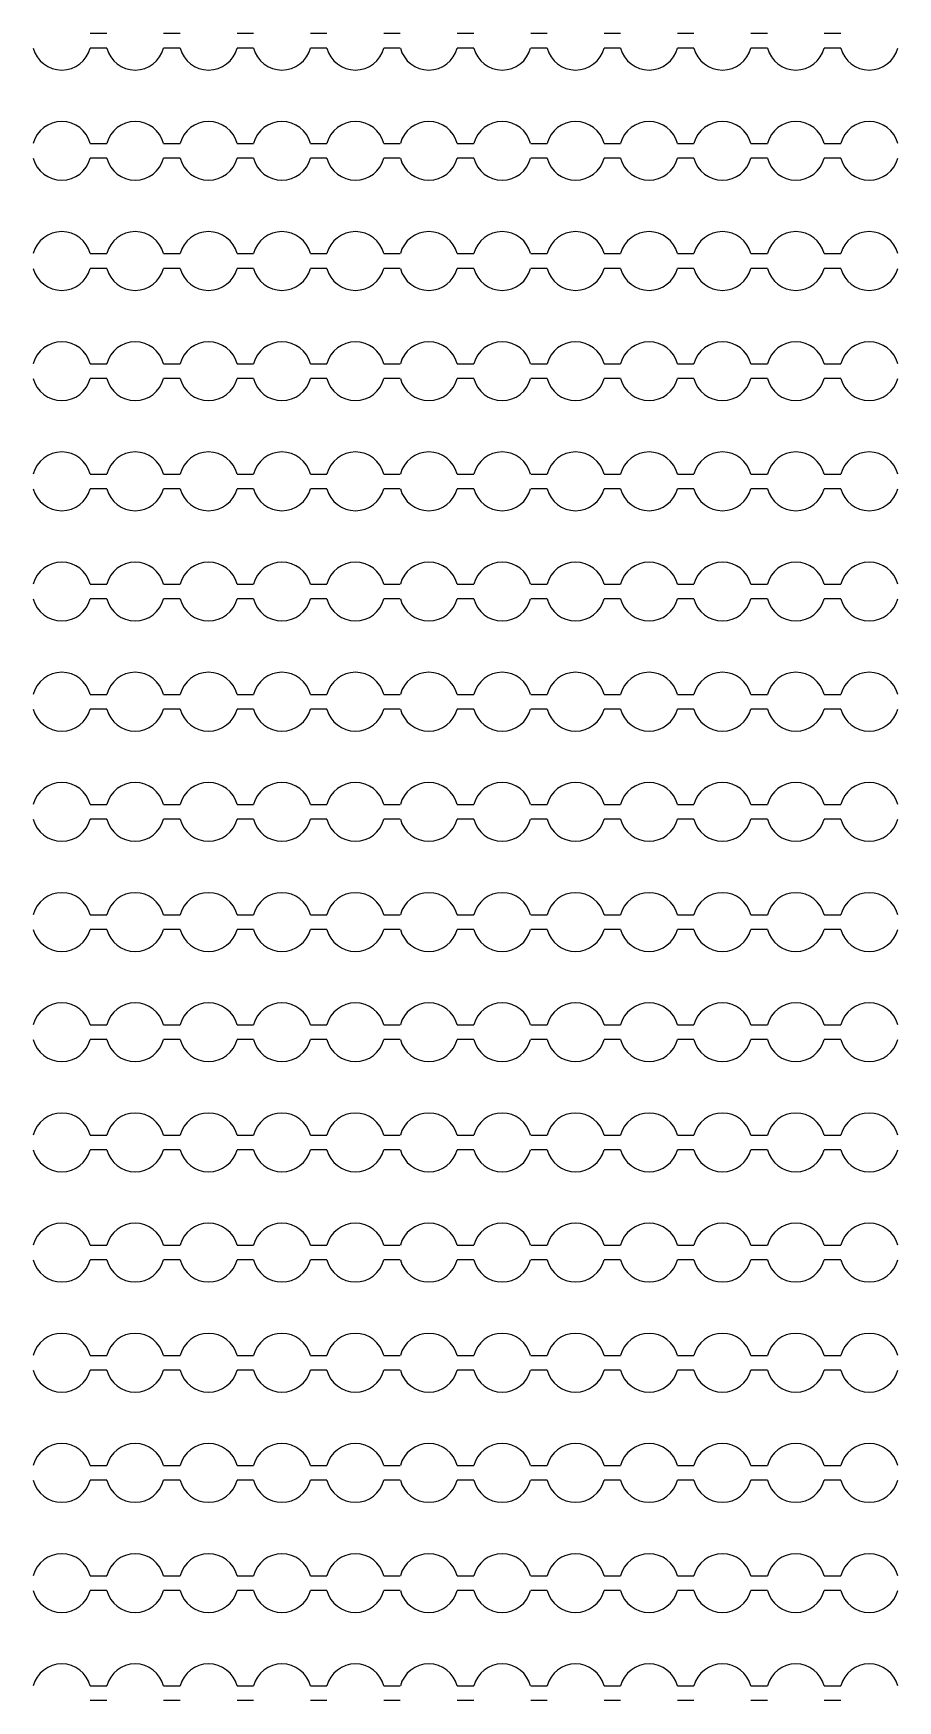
# Model space of a CAD drawing. Extents: x 4056 to 105656, y 4120 to 105720.
# Drawn here: x 31125 to 31714, y 27723 to 28858 of the extents above; entities that cross this region are included whole.
import ezdxf

# ---------------------------------------------------------------- set-up
doc = ezdxf.new("R2010")
doc.units = 13
doc.header["$MEASUREMENT"] = 0
doc.layers.add('Main Layer', color=7, linetype='Continuous', lineweight=0)

msp = doc.modelspace()

# ---------------------------------------------------------------- linework, layer by layer
for p, q in [((31163.9, 28858), (31175.1, 28858)), ((31213.9, 28858), (31225.1, 28858)), ((31263.9, 28858), (31275.1, 28858)), ((31313.9, 28858), (31325.1, 28858)), ((31363.9, 28858), (31375.1, 28858)), ((31413.9, 28858), (31425.1, 28858)), ((31463.9, 28858), (31475.1, 28858)), ((31513.9, 28858), (31525.1, 28858)), ((31563.9, 28858), (31575.1, 28858)), ((31613.9, 28858), (31625.1, 28858)), ((31663.9, 28858), (31675.1, 28858)), ((31175.1, 28848), (31163.9, 28848)), ((31225.1, 28848), (31213.9, 28848)), ((31275.1, 28848), (31263.9, 28848)), ((31325.1, 28848), (31313.9, 28848)), ((31375.1, 28848), (31363.9, 28848)), ((31425.1, 28848), (31413.9, 28848)), ((31475.1, 28848), (31463.9, 28848)), ((31525.1, 28848), (31513.9, 28848)), ((31575.1, 28848), (31563.9, 28848)), ((31625.1, 28848), (31613.9, 28848)), ((31675.1, 28848), (31663.9, 28848)), ((31163.9, 28783), (31175.1, 28783)), ((31175.1, 28773), (31163.9, 28773)), ((31213.9, 28783), (31225.1, 28783)), ((31225.1, 28773), (31213.9, 28773)), ((31263.9, 28783), (31275.1, 28783)), ((31275.1, 28773), (31263.9, 28773)), ((31313.9, 28783), (31325.1, 28783)), ((31325.1, 28773), (31313.9, 28773)), ((31363.9, 28783), (31375.1, 28783)), ((31375.1, 28773), (31363.9, 28773)), ((31413.9, 28783), (31425.1, 28783)), ((31425.1, 28773), (31413.9, 28773)), ((31463.9, 28783), (31475.1, 28783)), ((31475.1, 28773), (31463.9, 28773)), ((31513.9, 28783), (31525.1, 28783)), ((31525.1, 28773), (31513.9, 28773)), ((31563.9, 28783), (31575.1, 28783)), ((31575.1, 28773), (31563.9, 28773)), ((31613.9, 28783), (31625.1, 28783)), ((31625.1, 28773), (31613.9, 28773)), ((31663.9, 28783), (31675.1, 28783)), ((31675.1, 28773), (31663.9, 28773)), ((31163.9, 28708), (31175.1, 28708)), ((31213.9, 28708), (31225.1, 28708)), ((31263.9, 28708), (31275.1, 28708)), ((31313.9, 28708), (31325.1, 28708)), ((31363.9, 28708), (31375.1, 28708)), ((31413.9, 28708), (31425.1, 28708)), ((31463.9, 28708), (31475.1, 28708)), ((31513.9, 28708), (31525.1, 28708)), ((31563.9, 28708), (31575.1, 28708)), ((31613.9, 28708), (31625.1, 28708)), ((31663.9, 28708), (31675.1, 28708)), ((31175.1, 28698), (31163.9, 28698)), ((31225.1, 28698), (31213.9, 28698)), ((31275.1, 28698), (31263.9, 28698)), ((31325.1, 28698), (31313.9, 28698)), ((31375.1, 28698), (31363.9, 28698)), ((31425.1, 28698), (31413.9, 28698)), ((31475.1, 28698), (31463.9, 28698)), ((31525.1, 28698), (31513.9, 28698)), ((31575.1, 28698), (31563.9, 28698)), ((31625.1, 28698), (31613.9, 28698)), ((31675.1, 28698), (31663.9, 28698)), ((31163.9, 28633), (31175.1, 28633)), ((31213.9, 28633), (31225.1, 28633)), ((31263.9, 28633), (31275.1, 28633)), ((31313.9, 28633), (31325.1, 28633)), ((31363.9, 28633), (31375.1, 28633)), ((31413.9, 28633), (31425.1, 28633)), ((31463.9, 28633), (31475.1, 28633)), ((31513.9, 28633), (31525.1, 28633)), ((31563.9, 28633), (31575.1, 28633)), ((31613.9, 28633), (31625.1, 28633)), ((31663.9, 28633), (31675.1, 28633)), ((31175.1, 28623), (31163.9, 28623)), ((31225.1, 28623), (31213.9, 28623)), ((31275.1, 28623), (31263.9, 28623)), ((31325.1, 28623), (31313.9, 28623)), ((31375.1, 28623), (31363.9, 28623)), ((31425.1, 28623), (31413.9, 28623)), ((31475.1, 28623), (31463.9, 28623)), ((31525.1, 28623), (31513.9, 28623)), ((31575.1, 28623), (31563.9, 28623)), ((31625.1, 28623), (31613.9, 28623)), ((31675.1, 28623), (31663.9, 28623)), ((31163.9, 28558), (31175.1, 28558)), ((31213.9, 28558), (31225.1, 28558)), ((31263.9, 28558), (31275.1, 28558)), ((31313.9, 28558), (31325.1, 28558)), ((31363.9, 28558), (31375.1, 28558)), ((31413.9, 28558), (31425.1, 28558)), ((31463.9, 28558), (31475.1, 28558)), ((31513.9, 28558), (31525.1, 28558)), ((31563.9, 28558), (31575.1, 28558)), ((31613.9, 28558), (31625.1, 28558)), ((31663.9, 28558), (31675.1, 28558)), ((31175.1, 28548), (31163.9, 28548)), ((31225.1, 28548), (31213.9, 28548)), ((31275.1, 28548), (31263.9, 28548)), ((31325.1, 28548), (31313.9, 28548)), ((31375.1, 28548), (31363.9, 28548)), ((31425.1, 28548), (31413.9, 28548)), ((31475.1, 28548), (31463.9, 28548)), ((31525.1, 28548), (31513.9, 28548)), ((31575.1, 28548), (31563.9, 28548)), ((31625.1, 28548), (31613.9, 28548)), ((31675.1, 28548), (31663.9, 28548)), ((31163.9, 28483), (31175.1, 28483)), ((31213.9, 28483), (31225.1, 28483)), ((31263.9, 28483), (31275.1, 28483)), ((31313.9, 28483), (31325.1, 28483)), ((31363.9, 28483), (31375.1, 28483)), ((31413.9, 28483), (31425.1, 28483)), ((31463.9, 28483), (31475.1, 28483)), ((31513.9, 28483), (31525.1, 28483)), ((31563.9, 28483), (31575.1, 28483)), ((31613.9, 28483), (31625.1, 28483)), ((31663.9, 28483), (31675.1, 28483)), ((31175.1, 28473), (31163.9, 28473)), ((31225.1, 28473), (31213.9, 28473)), ((31275.1, 28473), (31263.9, 28473)), ((31325.1, 28473), (31313.9, 28473)), ((31375.1, 28473), (31363.9, 28473)), ((31425.1, 28473), (31413.9, 28473)), ((31475.1, 28473), (31463.9, 28473)), ((31525.1, 28473), (31513.9, 28473)), ((31575.1, 28473), (31563.9, 28473)), ((31625.1, 28473), (31613.9, 28473)), ((31675.1, 28473), (31663.9, 28473)), ((31163.9, 28408), (31175.1, 28408)), ((31175.1, 28398), (31163.9, 28398)), ((31213.9, 28408), (31225.1, 28408)), ((31225.1, 28398), (31213.9, 28398)), ((31263.9, 28408), (31275.1, 28408)), ((31275.1, 28398), (31263.9, 28398)), ((31313.9, 28408), (31325.1, 28408)), ((31325.1, 28398), (31313.9, 28398)), ((31363.9, 28408), (31375.1, 28408)), ((31375.1, 28398), (31363.9, 28398)), ((31413.9, 28408), (31425.1, 28408)), ((31425.1, 28398), (31413.9, 28398)), ((31463.9, 28408), (31475.1, 28408)), ((31475.1, 28398), (31463.9, 28398)), ((31513.9, 28408), (31525.1, 28408)), ((31525.1, 28398), (31513.9, 28398)), ((31563.9, 28408), (31575.1, 28408)), ((31575.1, 28398), (31563.9, 28398)), ((31613.9, 28408), (31625.1, 28408)), ((31625.1, 28398), (31613.9, 28398)), ((31663.9, 28408), (31675.1, 28408)), ((31675.1, 28398), (31663.9, 28398)), ((31163.9, 28333), (31175.1, 28333)), ((31213.9, 28333), (31225.1, 28333)), ((31263.9, 28333), (31275.1, 28333)), ((31313.9, 28333), (31325.1, 28333)), ((31363.9, 28333), (31375.1, 28333)), ((31413.9, 28333), (31425.1, 28333)), ((31463.9, 28333), (31475.1, 28333)), ((31513.9, 28333), (31525.1, 28333)), ((31563.9, 28333), (31575.1, 28333)), ((31613.9, 28333), (31625.1, 28333)), ((31663.9, 28333), (31675.1, 28333)), ((31175.1, 28323), (31163.9, 28323)), ((31225.1, 28323), (31213.9, 28323)), ((31275.1, 28323), (31263.9, 28323)), ((31325.1, 28323), (31313.9, 28323)), ((31375.1, 28323), (31363.9, 28323)), ((31425.1, 28323), (31413.9, 28323)), ((31475.1, 28323), (31463.9, 28323)), ((31525.1, 28323), (31513.9, 28323)), ((31575.1, 28323), (31563.9, 28323)), ((31625.1, 28323), (31613.9, 28323)), ((31675.1, 28323), (31663.9, 28323)), ((31163.9, 28258), (31175.1, 28258)), ((31213.9, 28258), (31225.1, 28258)), ((31263.9, 28258), (31275.1, 28258)), ((31313.9, 28258), (31325.1, 28258)), ((31363.9, 28258), (31375.1, 28258)), ((31413.9, 28258), (31425.1, 28258)), ((31463.9, 28258), (31475.1, 28258)), ((31513.9, 28258), (31525.1, 28258)), ((31563.9, 28258), (31575.1, 28258)), ((31613.9, 28258), (31625.1, 28258)), ((31663.9, 28258), (31675.1, 28258)), ((31175.1, 28248), (31163.9, 28248)), ((31225.1, 28248), (31213.9, 28248)), ((31275.1, 28248), (31263.9, 28248)), ((31325.1, 28248), (31313.9, 28248)), ((31375.1, 28248), (31363.9, 28248)), ((31425.1, 28248), (31413.9, 28248)), ((31475.1, 28248), (31463.9, 28248)), ((31525.1, 28248), (31513.9, 28248)), ((31575.1, 28248), (31563.9, 28248)), ((31625.1, 28248), (31613.9, 28248)), ((31675.1, 28248), (31663.9, 28248)), ((31163.9, 28183), (31175.1, 28183)), ((31213.9, 28183), (31225.1, 28183)), ((31263.9, 28183), (31275.1, 28183)), ((31313.9, 28183), (31325.1, 28183)), ((31363.9, 28183), (31375.1, 28183)), ((31413.9, 28183), (31425.1, 28183)), ((31463.9, 28183), (31475.1, 28183)), ((31513.9, 28183), (31525.1, 28183)), ((31563.9, 28183), (31575.1, 28183)), ((31613.9, 28183), (31625.1, 28183)), ((31663.9, 28183), (31675.1, 28183)), ((31175.1, 28173), (31163.9, 28173)), ((31225.1, 28173), (31213.9, 28173)), ((31275.1, 28173), (31263.9, 28173)), ((31325.1, 28173), (31313.9, 28173)), ((31375.1, 28173), (31363.9, 28173)), ((31425.1, 28173), (31413.9, 28173)), ((31475.1, 28173), (31463.9, 28173)), ((31525.1, 28173), (31513.9, 28173)), ((31575.1, 28173), (31563.9, 28173)), ((31625.1, 28173), (31613.9, 28173)), ((31675.1, 28173), (31663.9, 28173)), ((31163.9, 28108), (31175.1, 28108)), ((31213.9, 28108), (31225.1, 28108)), ((31263.9, 28108), (31275.1, 28108)), ((31313.9, 28108), (31325.1, 28108)), ((31363.9, 28108), (31375.1, 28108)), ((31413.9, 28108), (31425.1, 28108)), ((31463.9, 28108), (31475.1, 28108)), ((31513.9, 28108), (31525.1, 28108)), ((31563.9, 28108), (31575.1, 28108)), ((31613.9, 28108), (31625.1, 28108)), ((31663.9, 28108), (31675.1, 28108)), ((31175.1, 28098), (31163.9, 28098)), ((31225.1, 28098), (31213.9, 28098)), ((31275.1, 28098), (31263.9, 28098)), ((31325.1, 28098), (31313.9, 28098)), ((31375.1, 28098), (31363.9, 28098)), ((31425.1, 28098), (31413.9, 28098)), ((31475.1, 28098), (31463.9, 28098)), ((31525.1, 28098), (31513.9, 28098)), ((31575.1, 28098), (31563.9, 28098)), ((31625.1, 28098), (31613.9, 28098)), ((31675.1, 28098), (31663.9, 28098)), ((31163.9, 28033), (31175.1, 28033)), ((31213.9, 28033), (31225.1, 28033)), ((31263.9, 28033), (31275.1, 28033)), ((31313.9, 28033), (31325.1, 28033)), ((31363.9, 28033), (31375.1, 28033)), ((31413.9, 28033), (31425.1, 28033)), ((31463.9, 28033), (31475.1, 28033)), ((31513.9, 28033), (31525.1, 28033)), ((31563.9, 28033), (31575.1, 28033)), ((31613.9, 28033), (31625.1, 28033)), ((31663.9, 28033), (31675.1, 28033)), ((31175.1, 28023), (31163.9, 28023)), ((31225.1, 28023), (31213.9, 28023)), ((31275.1, 28023), (31263.9, 28023)), ((31325.1, 28023), (31313.9, 28023)), ((31375.1, 28023), (31363.9, 28023)), ((31425.1, 28023), (31413.9, 28023)), ((31475.1, 28023), (31463.9, 28023)), ((31525.1, 28023), (31513.9, 28023)), ((31575.1, 28023), (31563.9, 28023)), ((31625.1, 28023), (31613.9, 28023)), ((31675.1, 28023), (31663.9, 28023)), ((31163.9, 27958), (31175.1, 27958)), ((31213.9, 27958), (31225.1, 27958)), ((31263.9, 27958), (31275.1, 27958)), ((31313.9, 27958), (31325.1, 27958)), ((31363.9, 27958), (31375.1, 27958)), ((31413.9, 27958), (31425.1, 27958)), ((31463.9, 27958), (31475.1, 27958)), ((31513.9, 27958), (31525.1, 27958)), ((31563.9, 27958), (31575.1, 27958)), ((31613.9, 27958), (31625.1, 27958)), ((31663.9, 27958), (31675.1, 27958)), ((31175.1, 27948), (31163.9, 27948)), ((31225.1, 27948), (31213.9, 27948)), ((31275.1, 27948), (31263.9, 27948)), ((31325.1, 27948), (31313.9, 27948)), ((31375.1, 27948), (31363.9, 27948)), ((31425.1, 27948), (31413.9, 27948)), ((31475.1, 27948), (31463.9, 27948)), ((31525.1, 27948), (31513.9, 27948)), ((31575.1, 27948), (31563.9, 27948)), ((31625.1, 27948), (31613.9, 27948)), ((31675.1, 27948), (31663.9, 27948)), ((31163.9, 27883), (31175.1, 27883)), ((31213.9, 27883), (31225.1, 27883)), ((31263.9, 27883), (31275.1, 27883)), ((31313.9, 27883), (31325.1, 27883)), ((31363.9, 27883), (31375.1, 27883)), ((31413.9, 27883), (31425.1, 27883)), ((31463.9, 27883), (31475.1, 27883)), ((31513.9, 27883), (31525.1, 27883)), ((31563.9, 27883), (31575.1, 27883)), ((31613.9, 27883), (31625.1, 27883)), ((31663.9, 27883), (31675.1, 27883)), ((31175.1, 27873), (31163.9, 27873)), ((31225.1, 27873), (31213.9, 27873)), ((31275.1, 27873), (31263.9, 27873)), ((31325.1, 27873), (31313.9, 27873)), ((31375.1, 27873), (31363.9, 27873)), ((31425.1, 27873), (31413.9, 27873)), ((31475.1, 27873), (31463.9, 27873)), ((31525.1, 27873), (31513.9, 27873)), ((31575.1, 27873), (31563.9, 27873)), ((31625.1, 27873), (31613.9, 27873)), ((31675.1, 27873), (31663.9, 27873)), ((31163.9, 27808), (31175.1, 27808)), ((31213.9, 27808), (31225.1, 27808)), ((31263.9, 27808), (31275.1, 27808)), ((31313.9, 27808), (31325.1, 27808)), ((31363.9, 27808), (31375.1, 27808)), ((31413.9, 27808), (31425.1, 27808)), ((31463.9, 27808), (31475.1, 27808)), ((31513.9, 27808), (31525.1, 27808)), ((31563.9, 27808), (31575.1, 27808)), ((31613.9, 27808), (31625.1, 27808)), ((31663.9, 27808), (31675.1, 27808)), ((31175.1, 27798), (31163.9, 27798)), ((31225.1, 27798), (31213.9, 27798)), ((31275.1, 27798), (31263.9, 27798)), ((31325.1, 27798), (31313.9, 27798)), ((31375.1, 27798), (31363.9, 27798)), ((31425.1, 27798), (31413.9, 27798)), ((31475.1, 27798), (31463.9, 27798)), ((31525.1, 27798), (31513.9, 27798)), ((31575.1, 27798), (31563.9, 27798)), ((31625.1, 27798), (31613.9, 27798)), ((31675.1, 27798), (31663.9, 27798)), ((31163.9, 27733), (31175.1, 27733)), ((31213.9, 27733), (31225.1, 27733)), ((31263.9, 27733), (31275.1, 27733)), ((31313.9, 27733), (31325.1, 27733)), ((31363.9, 27733), (31375.1, 27733)), ((31413.9, 27733), (31425.1, 27733)), ((31463.9, 27733), (31475.1, 27733)), ((31513.9, 27733), (31525.1, 27733)), ((31563.9, 27733), (31575.1, 27733)), ((31613.9, 27733), (31625.1, 27733)), ((31663.9, 27733), (31675.1, 27733)), ((31175.1, 27723), (31163.9, 27723)), ((31225.1, 27723), (31213.9, 27723)), ((31275.1, 27723), (31263.9, 27723)), ((31325.1, 27723), (31313.9, 27723)), ((31375.1, 27723), (31363.9, 27723)), ((31425.1, 27723), (31413.9, 27723)), ((31475.1, 27723), (31463.9, 27723)), ((31525.1, 27723), (31513.9, 27723)), ((31575.1, 27723), (31563.9, 27723)), ((31625.1, 27723), (31613.9, 27723)), ((31675.1, 27723), (31663.9, 27723))]:
    msp.add_line(p, q)
for centre, start, end in [((31144.5, 28853), 194.4775, 345.5225), ((31194.5, 28853), 194.4775, 345.5225), ((31244.5, 28853), 194.4775, 345.5225), ((31294.5, 28853), 194.4775, 345.5225), ((31344.5, 28853), 194.4775, 345.5225), ((31394.5, 28853), 194.4775, 345.5225), ((31444.5, 28853), 194.4775, 345.5225), ((31494.5, 28853), 194.4775, 345.5225), ((31544.5, 28853), 194.4775, 345.5225), ((31594.5, 28853), 194.4775, 345.5225), ((31644.5, 28853), 194.4775, 345.5225), ((31694.5, 28853), 194.4775, 345.5225), ((31144.5, 28778), 14.4775, 165.5225), ((31194.5, 28778), 14.4775, 165.5225), ((31244.5, 28778), 14.4775, 165.5225), ((31294.5, 28778), 14.4775, 165.5225), ((31344.5, 28778), 14.4775, 165.5225), ((31394.5, 28778), 14.4775, 165.5225), ((31444.5, 28778), 14.4775, 165.5225), ((31494.5, 28778), 14.4775, 165.5225), ((31544.5, 28778), 14.4775, 165.5225), ((31594.5, 28778), 14.4775, 165.5225), ((31644.5, 28778), 14.4775, 165.5225), ((31694.5, 28778), 14.4775, 165.5225), ((31144.5, 28778), 194.4775, 345.5225), ((31194.5, 28778), 194.4775, 345.5225), ((31244.5, 28778), 194.4775, 345.5225), ((31294.5, 28778), 194.4775, 345.5225), ((31344.5, 28778), 194.4775, 345.5225), ((31394.5, 28778), 194.4775, 345.5225), ((31444.5, 28778), 194.4775, 345.5225), ((31494.5, 28778), 194.4775, 345.5225), ((31544.5, 28778), 194.4775, 345.5225), ((31594.5, 28778), 194.4775, 345.5225), ((31644.5, 28778), 194.4775, 345.5225), ((31694.5, 28778), 194.4775, 345.5225), ((31144.5, 28703), 14.4775, 165.5225), ((31194.5, 28703), 14.4775, 165.5225), ((31244.5, 28703), 14.4775, 165.5225), ((31294.5, 28703), 14.4775, 165.5225), ((31344.5, 28703), 14.4775, 165.5225), ((31394.5, 28703), 14.4775, 165.5225), ((31444.5, 28703), 14.4775, 165.5225), ((31494.5, 28703), 14.4775, 165.5225), ((31544.5, 28703), 14.4775, 165.5225), ((31594.5, 28703), 14.4775, 165.5225), ((31644.5, 28703), 14.4775, 165.5225), ((31694.5, 28703), 14.4775, 165.5225), ((31144.5, 28703), 194.4775, 345.5225), ((31194.5, 28703), 194.4775, 345.5225), ((31244.5, 28703), 194.4775, 345.5225), ((31294.5, 28703), 194.4775, 345.5225), ((31344.5, 28703), 194.4775, 345.5225), ((31394.5, 28703), 194.4775, 345.5225), ((31444.5, 28703), 194.4775, 345.5225), ((31494.5, 28703), 194.4775, 345.5225), ((31544.5, 28703), 194.4775, 345.5225), ((31594.5, 28703), 194.4775, 345.5225), ((31644.5, 28703), 194.4775, 345.5225), ((31694.5, 28703), 194.4775, 345.5225), ((31144.5, 28628), 14.4775, 165.5225), ((31194.5, 28628), 14.4775, 165.5225), ((31244.5, 28628), 14.4775, 165.5225), ((31294.5, 28628), 14.4775, 165.5225), ((31344.5, 28628), 14.4775, 165.5225), ((31394.5, 28628), 14.4775, 165.5225), ((31444.5, 28628), 14.4775, 165.5225), ((31494.5, 28628), 14.4775, 165.5225), ((31544.5, 28628), 14.4775, 165.5225), ((31594.5, 28628), 14.4775, 165.5225), ((31644.5, 28628), 14.4775, 165.5225), ((31694.5, 28628), 14.4775, 165.5225), ((31144.5, 28628), 194.4775, 345.5225), ((31194.5, 28628), 194.4775, 345.5225), ((31244.5, 28628), 194.4775, 345.5225), ((31294.5, 28628), 194.4775, 345.5225), ((31344.5, 28628), 194.4775, 345.5225), ((31394.5, 28628), 194.4775, 345.5225), ((31444.5, 28628), 194.4775, 345.5225), ((31494.5, 28628), 194.4775, 345.5225), ((31544.5, 28628), 194.4775, 345.5225), ((31594.5, 28628), 194.4775, 345.5225), ((31644.5, 28628), 194.4775, 345.5225), ((31694.5, 28628), 194.4775, 345.5225), ((31144.5, 28553), 14.4775, 165.5225), ((31194.5, 28553), 14.4775, 165.5225), ((31244.5, 28553), 14.4775, 165.5225), ((31294.5, 28553), 14.4775, 165.5225), ((31344.5, 28553), 14.4775, 165.5225), ((31394.5, 28553), 14.4775, 165.5225), ((31444.5, 28553), 14.4775, 165.5225), ((31494.5, 28553), 14.4775, 165.5225), ((31544.5, 28553), 14.4775, 165.5225), ((31594.5, 28553), 14.4775, 165.5225), ((31644.5, 28553), 14.4775, 165.5225), ((31694.5, 28553), 14.4775, 165.5225), ((31144.5, 28553), 194.4775, 345.5225), ((31194.5, 28553), 194.4775, 345.5225), ((31244.5, 28553), 194.4775, 345.5225), ((31294.5, 28553), 194.4775, 345.5225), ((31344.5, 28553), 194.4775, 345.5225), ((31394.5, 28553), 194.4775, 345.5225), ((31444.5, 28553), 194.4775, 345.5225), ((31494.5, 28553), 194.4775, 345.5225), ((31544.5, 28553), 194.4775, 345.5225), ((31594.5, 28553), 194.4775, 345.5225), ((31644.5, 28553), 194.4775, 345.5225), ((31694.5, 28553), 194.4775, 345.5225), ((31144.5, 28478), 14.4775, 165.5225), ((31194.5, 28478), 14.4775, 165.5225), ((31244.5, 28478), 14.4775, 165.5225), ((31294.5, 28478), 14.4775, 165.5225), ((31344.5, 28478), 14.4775, 165.5225), ((31394.5, 28478), 14.4775, 165.5225), ((31444.5, 28478), 14.4775, 165.5225), ((31494.5, 28478), 14.4775, 165.5225), ((31544.5, 28478), 14.4775, 165.5225), ((31594.5, 28478), 14.4775, 165.5225), ((31644.5, 28478), 14.4775, 165.5225), ((31694.5, 28478), 14.4775, 165.5225), ((31144.5, 28478), 194.4775, 345.5225), ((31194.5, 28478), 194.4775, 345.5225), ((31244.5, 28478), 194.4775, 345.5225), ((31294.5, 28478), 194.4775, 345.5225), ((31344.5, 28478), 194.4775, 345.5225), ((31394.5, 28478), 194.4775, 345.5225), ((31444.5, 28478), 194.4775, 345.5225), ((31494.5, 28478), 194.4775, 345.5225), ((31544.5, 28478), 194.4775, 345.5225), ((31594.5, 28478), 194.4775, 345.5225), ((31644.5, 28478), 194.4775, 345.5225), ((31694.5, 28478), 194.4775, 345.5225), ((31144.5, 28403), 14.4775, 165.5225), ((31194.5, 28403), 14.4775, 165.5225), ((31244.5, 28403), 14.4775, 165.5225), ((31294.5, 28403), 14.4775, 165.5225), ((31344.5, 28403), 14.4775, 165.5225), ((31394.5, 28403), 14.4775, 165.5225), ((31444.5, 28403), 14.4775, 165.5225), ((31494.5, 28403), 14.4775, 165.5225), ((31544.5, 28403), 14.4775, 165.5225), ((31594.5, 28403), 14.4775, 165.5225), ((31644.5, 28403), 14.4775, 165.5225), ((31694.5, 28403), 14.4775, 165.5225), ((31144.5, 28403), 194.4775, 345.5225), ((31194.5, 28403), 194.4775, 345.5225), ((31244.5, 28403), 194.4775, 345.5225), ((31294.5, 28403), 194.4775, 345.5225), ((31344.5, 28403), 194.4775, 345.5225), ((31394.5, 28403), 194.4775, 345.5225), ((31444.5, 28403), 194.4775, 345.5225), ((31494.5, 28403), 194.4775, 345.5225), ((31544.5, 28403), 194.4775, 345.5225), ((31594.5, 28403), 194.4775, 345.5225), ((31644.5, 28403), 194.4775, 345.5225), ((31694.5, 28403), 194.4775, 345.5225), ((31144.5, 28328), 14.4775, 165.5225), ((31194.5, 28328), 14.4775, 165.5225), ((31244.5, 28328), 14.4775, 165.5225), ((31294.5, 28328), 14.4775, 165.5225), ((31344.5, 28328), 14.4775, 165.5225), ((31394.5, 28328), 14.4775, 165.5225), ((31444.5, 28328), 14.4775, 165.5225), ((31494.5, 28328), 14.4775, 165.5225), ((31544.5, 28328), 14.4775, 165.5225), ((31594.5, 28328), 14.4775, 165.5225), ((31644.5, 28328), 14.4775, 165.5225), ((31694.5, 28328), 14.4775, 165.5225), ((31144.5, 28328), 194.4775, 345.5225), ((31194.5, 28328), 194.4775, 345.5225), ((31244.5, 28328), 194.4775, 345.5225), ((31294.5, 28328), 194.4775, 345.5225), ((31344.5, 28328), 194.4775, 345.5225), ((31394.5, 28328), 194.4775, 345.5225), ((31444.5, 28328), 194.4775, 345.5225), ((31494.5, 28328), 194.4775, 345.5225), ((31544.5, 28328), 194.4775, 345.5225), ((31594.5, 28328), 194.4775, 345.5225), ((31644.5, 28328), 194.4775, 345.5225), ((31694.5, 28328), 194.4775, 345.5225), ((31144.5, 28253), 14.4775, 165.5225), ((31194.5, 28253), 14.4775, 165.5225), ((31244.5, 28253), 14.4775, 165.5225), ((31294.5, 28253), 14.4775, 165.5225), ((31344.5, 28253), 14.4775, 165.5225), ((31394.5, 28253), 14.4775, 165.5225), ((31444.5, 28253), 14.4775, 165.5225), ((31494.5, 28253), 14.4775, 165.5225), ((31544.5, 28253), 14.4775, 165.5225), ((31594.5, 28253), 14.4775, 165.5225), ((31644.5, 28253), 14.4775, 165.5225), ((31694.5, 28253), 14.4775, 165.5225), ((31144.5, 28253), 194.4775, 345.5225), ((31194.5, 28253), 194.4775, 345.5225), ((31244.5, 28253), 194.4775, 345.5225), ((31294.5, 28253), 194.4775, 345.5225), ((31344.5, 28253), 194.4775, 345.5225), ((31394.5, 28253), 194.4775, 345.5225), ((31444.5, 28253), 194.4775, 345.5225), ((31494.5, 28253), 194.4775, 345.5225), ((31544.5, 28253), 194.4775, 345.5225), ((31594.5, 28253), 194.4775, 345.5225), ((31644.5, 28253), 194.4775, 345.5225), ((31694.5, 28253), 194.4775, 345.5225), ((31144.5, 28178), 14.4775, 165.5225), ((31194.5, 28178), 14.4775, 165.5225), ((31244.5, 28178), 14.4775, 165.5225), ((31294.5, 28178), 14.4775, 165.5225), ((31344.5, 28178), 14.4775, 165.5225), ((31394.5, 28178), 14.4775, 165.5225), ((31444.5, 28178), 14.4775, 165.5225), ((31494.5, 28178), 14.4775, 165.5225), ((31544.5, 28178), 14.4775, 165.5225), ((31594.5, 28178), 14.4775, 165.5225), ((31644.5, 28178), 14.4775, 165.5225), ((31694.5, 28178), 14.4775, 165.5225), ((31144.5, 28178), 194.4775, 345.5225), ((31194.5, 28178), 194.4775, 345.5225), ((31244.5, 28178), 194.4775, 345.5225), ((31294.5, 28178), 194.4775, 345.5225), ((31344.5, 28178), 194.4775, 345.5225), ((31394.5, 28178), 194.4775, 345.5225), ((31444.5, 28178), 194.4775, 345.5225), ((31494.5, 28178), 194.4775, 345.5225), ((31544.5, 28178), 194.4775, 345.5225), ((31594.5, 28178), 194.4775, 345.5225), ((31644.5, 28178), 194.4775, 345.5225), ((31694.5, 28178), 194.4775, 345.5225), ((31144.5, 28103), 14.4775, 165.5225), ((31194.5, 28103), 14.4775, 165.5225), ((31244.5, 28103), 14.4775, 165.5225), ((31294.5, 28103), 14.4775, 165.5225), ((31344.5, 28103), 14.4775, 165.5225), ((31394.5, 28103), 14.4775, 165.5225), ((31444.5, 28103), 14.4775, 165.5225), ((31494.5, 28103), 14.4775, 165.5225), ((31544.5, 28103), 14.4775, 165.5225), ((31594.5, 28103), 14.4775, 165.5225), ((31644.5, 28103), 14.4775, 165.5225), ((31694.5, 28103), 14.4775, 165.5225), ((31144.5, 28103), 194.4775, 345.5225), ((31194.5, 28103), 194.4775, 345.5225), ((31244.5, 28103), 194.4775, 345.5225), ((31294.5, 28103), 194.4775, 345.5225), ((31344.5, 28103), 194.4775, 345.5225), ((31394.5, 28103), 194.4775, 345.5225), ((31444.5, 28103), 194.4775, 345.5225), ((31494.5, 28103), 194.4775, 345.5225), ((31544.5, 28103), 194.4775, 345.5225), ((31594.5, 28103), 194.4775, 345.5225), ((31644.5, 28103), 194.4775, 345.5225), ((31694.5, 28103), 194.4775, 345.5225), ((31144.5, 28028), 14.4775, 165.5225), ((31194.5, 28028), 14.4775, 165.5225), ((31244.5, 28028), 14.4775, 165.5225), ((31294.5, 28028), 14.4775, 165.5225), ((31344.5, 28028), 14.4775, 165.5225), ((31394.5, 28028), 14.4775, 165.5225), ((31444.5, 28028), 14.4775, 165.5225), ((31494.5, 28028), 14.4775, 165.5225), ((31544.5, 28028), 14.4775, 165.5225), ((31594.5, 28028), 14.4775, 165.5225), ((31644.5, 28028), 14.4775, 165.5225), ((31694.5, 28028), 14.4775, 165.5225), ((31144.5, 28028), 194.4775, 345.5225), ((31194.5, 28028), 194.4775, 345.5225), ((31244.5, 28028), 194.4775, 345.5225), ((31294.5, 28028), 194.4775, 345.5225), ((31344.5, 28028), 194.4775, 345.5225), ((31394.5, 28028), 194.4775, 345.5225), ((31444.5, 28028), 194.4775, 345.5225), ((31494.5, 28028), 194.4775, 345.5225), ((31544.5, 28028), 194.4775, 345.5225), ((31594.5, 28028), 194.4775, 345.5225), ((31644.5, 28028), 194.4775, 345.5225), ((31694.5, 28028), 194.4775, 345.5225), ((31144.5, 27953), 14.4775, 165.5225), ((31194.5, 27953), 14.4775, 165.5225), ((31244.5, 27953), 14.4775, 165.5225), ((31294.5, 27953), 14.4775, 165.5225), ((31344.5, 27953), 14.4775, 165.5225), ((31394.5, 27953), 14.4775, 165.5225), ((31444.5, 27953), 14.4775, 165.5225), ((31494.5, 27953), 14.4775, 165.5225), ((31544.5, 27953), 14.4775, 165.5225), ((31594.5, 27953), 14.4775, 165.5225), ((31644.5, 27953), 14.4775, 165.5225), ((31694.5, 27953), 14.4775, 165.5225), ((31144.5, 27953), 194.4775, 345.5225), ((31194.5, 27953), 194.4775, 345.5225), ((31244.5, 27953), 194.4775, 345.5225), ((31294.5, 27953), 194.4775, 345.5225), ((31344.5, 27953), 194.4775, 345.5225), ((31394.5, 27953), 194.4775, 345.5225), ((31444.5, 27953), 194.4775, 345.5225), ((31494.5, 27953), 194.4775, 345.5225), ((31544.5, 27953), 194.4775, 345.5225), ((31594.5, 27953), 194.4775, 345.5225), ((31644.5, 27953), 194.4775, 345.5225), ((31694.5, 27953), 194.4775, 345.5225), ((31144.5, 27878), 14.4775, 165.5225), ((31194.5, 27878), 14.4775, 165.5225), ((31244.5, 27878), 14.4775, 165.5225), ((31294.5, 27878), 14.4775, 165.5225), ((31344.5, 27878), 14.4775, 165.5225), ((31394.5, 27878), 14.4775, 165.5225), ((31444.5, 27878), 14.4775, 165.5225), ((31494.5, 27878), 14.4775, 165.5225), ((31544.5, 27878), 14.4775, 165.5225), ((31594.5, 27878), 14.4775, 165.5225), ((31644.5, 27878), 14.4775, 165.5225), ((31694.5, 27878), 14.4775, 165.5225), ((31144.5, 27878), 194.4775, 345.5225), ((31194.5, 27878), 194.4775, 345.5225), ((31244.5, 27878), 194.4775, 345.5225), ((31294.5, 27878), 194.4775, 345.5225), ((31344.5, 27878), 194.4775, 345.5225), ((31394.5, 27878), 194.4775, 345.5225), ((31444.5, 27878), 194.4775, 345.5225), ((31494.5, 27878), 194.4775, 345.5225), ((31544.5, 27878), 194.4775, 345.5225), ((31594.5, 27878), 194.4775, 345.5225), ((31644.5, 27878), 194.4775, 345.5225), ((31694.5, 27878), 194.4775, 345.5225), ((31144.5, 27803), 14.4775, 165.5225), ((31194.5, 27803), 14.4775, 165.5225), ((31244.5, 27803), 14.4775, 165.5225), ((31294.5, 27803), 14.4775, 165.5225), ((31344.5, 27803), 14.4775, 165.5225), ((31394.5, 27803), 14.4775, 165.5225), ((31444.5, 27803), 14.4775, 165.5225), ((31494.5, 27803), 14.4775, 165.5225), ((31544.5, 27803), 14.4775, 165.5225), ((31594.5, 27803), 14.4775, 165.5225), ((31644.5, 27803), 14.4775, 165.5225), ((31694.5, 27803), 14.4775, 165.5225), ((31144.5, 27803), 194.4775, 345.5225), ((31194.5, 27803), 194.4775, 345.5225), ((31244.5, 27803), 194.4775, 345.5225), ((31294.5, 27803), 194.4775, 345.5225), ((31344.5, 27803), 194.4775, 345.5225), ((31394.5, 27803), 194.4775, 345.5225), ((31444.5, 27803), 194.4775, 345.5225), ((31494.5, 27803), 194.4775, 345.5225), ((31544.5, 27803), 194.4775, 345.5225), ((31594.5, 27803), 194.4775, 345.5225), ((31644.5, 27803), 194.4775, 345.5225), ((31694.5, 27803), 194.4775, 345.5225), ((31144.5, 27728), 14.4775, 165.5225), ((31194.5, 27728), 14.4775, 165.5225), ((31244.5, 27728), 14.4775, 165.5225), ((31294.5, 27728), 14.4775, 165.5225), ((31344.5, 27728), 14.4775, 165.5225), ((31394.5, 27728), 14.4775, 165.5225), ((31444.5, 27728), 14.4775, 165.5225), ((31494.5, 27728), 14.4775, 165.5225), ((31544.5, 27728), 14.4775, 165.5225), ((31594.5, 27728), 14.4775, 165.5225), ((31644.5, 27728), 14.4775, 165.5225), ((31694.5, 27728), 14.4775, 165.5225)]:
    msp.add_arc(centre, 20, start, end)
at = {"layer": 'Main Layer'}
msp.add_circle((54856, 54920.5), 50800, dxfattribs=at)

doc.saveas('drawing.dxf')
